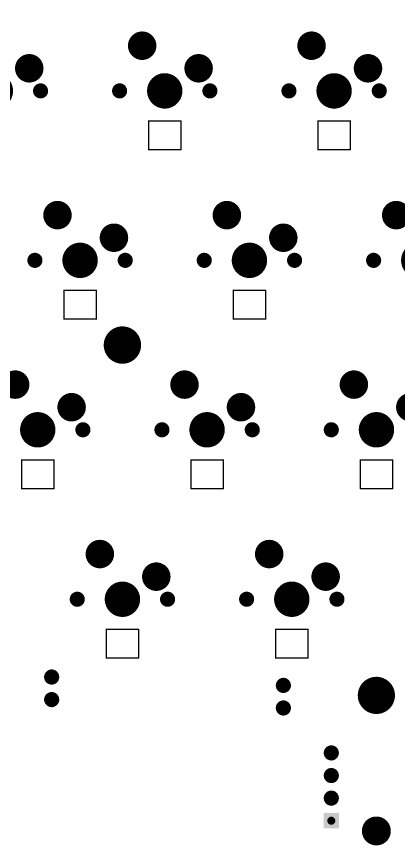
# Model space of a CAD drawing. Extents: x 589 to 894, y 793 to 886.
# Drawn here: x 772.4 to 815.4, y 792.8 to 886 of the extents above; entities that cross this region are included whole.
import ezdxf

# ---------------------------------------------------------------- set-up
doc = ezdxf.new("R2010")
doc.units = 0
doc.layers.get('0').update_dxf_attribs({"linetype": 'CONTINUOUS'})
for name, color, linetype in [('BOTTOMSOLDER', 6, 'CONTINUOUS'), ('KEEPOUTLAYER', 6, 'CONTINUOUS'), ('PADHOLELAYER', 156, 'CONTINUOUS')]:
    doc.layers.add(name, color=color, linetype=linetype)

# ---------------------------------------------------------------- blocks, each defined once
blk = doc.blocks.new('6028RGB_25')
at = {"layer": 'KEEPOUTLAYER', "const_width": 0.15}
for points in [[(-1.826, 1.622), (1.826, 1.622)], [(-1.826, -1.604), (-1.826, 1.622)], [(1.826, -1.604), (1.826, 1.622)], [(-1.826, -1.604), (1.826, -1.604)]]:
    blk.add_lwpolyline(points, dxfattribs=at)
at = {"layer": 'KEEPOUTLAYER', "const_width": 0.075}
for points in [[(-1.864, 1.622, 1), (-1.789, 1.622, 1)], [(-1.864, 1.622, 1), (-1.789, 1.622, 1)], [(1.789, 1.622, 1), (1.864, 1.622, 1)], [(1.789, 1.622, 1), (1.864, 1.622, 1)], [(-1.864, -1.604, 1), (-1.789, -1.604, 1)], [(-1.864, -1.604, 1), (-1.789, -1.604, 1)], [(1.789, -1.604, 1), (1.864, -1.604, 1)], [(1.789, -1.604, 1), (1.864, -1.604, 1)]]:
    blk.add_lwpolyline(points, format="xyb", close=True, dxfattribs=at)
blk = doc.blocks.new('6028RGB_26')
at = {"layer": 'KEEPOUTLAYER', "const_width": 0.15}
for points in [[(-1.826, -1.604), (-1.826, 1.622)], [(-1.826, 1.622), (1.826, 1.622)], [(1.826, -1.604), (1.826, 1.622)], [(-1.826, -1.604), (1.826, -1.604)]]:
    blk.add_lwpolyline(points, dxfattribs=at)
at = {"layer": 'KEEPOUTLAYER', "const_width": 0.075}
for points in [[(-1.864, 1.622, 1), (-1.789, 1.622, 1)], [(-1.864, 1.622, 1), (-1.789, 1.622, 1)], [(1.789, 1.622, 1), (1.864, 1.622, 1)], [(1.789, 1.622, 1), (1.864, 1.622, 1)], [(-1.864, -1.604, 1), (-1.789, -1.604, 1)], [(-1.864, -1.604, 1), (-1.789, -1.604, 1)], [(1.789, -1.604, 1), (1.864, -1.604, 1)], [(1.789, -1.604, 1), (1.864, -1.604, 1)]]:
    blk.add_lwpolyline(points, format="xyb", close=True, dxfattribs=at)
blk = doc.blocks.new('6028RGB_27')
at = {"layer": 'KEEPOUTLAYER', "const_width": 0.15}
for points in [[(-1.826, 1.622), (1.826, 1.622)], [(-1.826, -1.604), (-1.826, 1.622)], [(1.826, -1.604), (1.826, 1.622)], [(-1.826, -1.604), (1.826, -1.604)]]:
    blk.add_lwpolyline(points, dxfattribs=at)
at = {"layer": 'KEEPOUTLAYER', "const_width": 0.075}
for points in [[(-1.864, 1.622, 1), (-1.789, 1.622, 1)], [(-1.864, 1.622, 1), (-1.789, 1.622, 1)], [(1.789, 1.622, 1), (1.864, 1.622, 1)], [(1.789, 1.622, 1), (1.864, 1.622, 1)], [(-1.864, -1.604, 1), (-1.789, -1.604, 1)], [(-1.864, -1.604, 1), (-1.789, -1.604, 1)], [(1.789, -1.604, 1), (1.864, -1.604, 1)], [(1.789, -1.604, 1), (1.864, -1.604, 1)]]:
    blk.add_lwpolyline(points, format="xyb", close=True, dxfattribs=at)
blk = doc.blocks.new('6028RGB_33')
at = {"layer": 'KEEPOUTLAYER', "const_width": 0.15}
for points in [[(-1.826, 1.622), (1.826, 1.622)], [(-1.826, -1.604), (-1.826, 1.622)], [(1.826, -1.604), (1.826, 1.622)], [(-1.826, -1.604), (1.826, -1.604)]]:
    blk.add_lwpolyline(points, dxfattribs=at)
at = {"layer": 'KEEPOUTLAYER', "const_width": 0.075}
for points in [[(-1.864, 1.622, 1), (-1.789, 1.622, 1)], [(-1.864, 1.622, 1), (-1.789, 1.622, 1)], [(1.789, 1.622, 1), (1.864, 1.622, 1)], [(1.789, 1.622, 1), (1.864, 1.622, 1)], [(-1.864, -1.604, 1), (-1.789, -1.604, 1)], [(-1.864, -1.604, 1), (-1.789, -1.604, 1)], [(1.789, -1.604, 1), (1.864, -1.604, 1)], [(1.789, -1.604, 1), (1.864, -1.604, 1)]]:
    blk.add_lwpolyline(points, format="xyb", close=True, dxfattribs=at)
blk = doc.blocks.new('6028RGB_34')
at = {"layer": 'KEEPOUTLAYER', "const_width": 0.15}
for points in [[(-1.826, -1.604), (-1.826, 1.622)], [(-1.826, 1.622), (1.826, 1.622)], [(1.826, -1.604), (1.826, 1.622)], [(-1.826, -1.604), (1.826, -1.604)]]:
    blk.add_lwpolyline(points, dxfattribs=at)
at = {"layer": 'KEEPOUTLAYER', "const_width": 0.075}
for points in [[(-1.864, 1.622, 1), (-1.789, 1.622, 1)], [(-1.864, 1.622, 1), (-1.789, 1.622, 1)], [(1.789, 1.622, 1), (1.864, 1.622, 1)], [(1.789, 1.622, 1), (1.864, 1.622, 1)], [(-1.864, -1.604, 1), (-1.789, -1.604, 1)], [(-1.864, -1.604, 1), (-1.789, -1.604, 1)], [(1.789, -1.604, 1), (1.864, -1.604, 1)], [(1.789, -1.604, 1), (1.864, -1.604, 1)]]:
    blk.add_lwpolyline(points, format="xyb", close=True, dxfattribs=at)
blk = doc.blocks.new('6028RGB_58')
at = {"layer": 'KEEPOUTLAYER', "const_width": 0.15}
for points in [[(-1.826, 1.622), (1.826, 1.622)], [(-1.826, -1.604), (-1.826, 1.622)], [(1.826, -1.604), (1.826, 1.622)], [(-1.826, -1.604), (1.826, -1.604)]]:
    blk.add_lwpolyline(points, dxfattribs=at)
at = {"layer": 'KEEPOUTLAYER', "const_width": 0.075}
for points in [[(-1.864, 1.622, 1), (-1.789, 1.622, 1)], [(-1.864, 1.622, 1), (-1.789, 1.622, 1)], [(1.789, 1.622, 1), (1.864, 1.622, 1)], [(1.789, 1.622, 1), (1.864, 1.622, 1)], [(-1.864, -1.604, 1), (-1.789, -1.604, 1)], [(-1.864, -1.604, 1), (-1.789, -1.604, 1)], [(1.789, -1.604, 1), (1.864, -1.604, 1)], [(1.789, -1.604, 1), (1.864, -1.604, 1)]]:
    blk.add_lwpolyline(points, format="xyb", close=True, dxfattribs=at)
blk = doc.blocks.new('6028RGB_59')
at = {"layer": 'KEEPOUTLAYER', "const_width": 0.15}
for points in [[(-1.826, -1.604), (-1.826, 1.622)], [(-1.826, 1.622), (1.826, 1.622)], [(1.826, -1.604), (1.826, 1.622)], [(-1.826, -1.604), (1.826, -1.604)]]:
    blk.add_lwpolyline(points, dxfattribs=at)
at = {"layer": 'KEEPOUTLAYER', "const_width": 0.075}
for points in [[(-1.864, 1.622, 1), (-1.789, 1.622, 1)], [(-1.864, 1.622, 1), (-1.789, 1.622, 1)], [(1.789, 1.622, 1), (1.864, 1.622, 1)], [(1.789, 1.622, 1), (1.864, 1.622, 1)], [(-1.864, -1.604, 1), (-1.789, -1.604, 1)], [(-1.864, -1.604, 1), (-1.789, -1.604, 1)], [(1.789, -1.604, 1), (1.864, -1.604, 1)], [(1.789, -1.604, 1), (1.864, -1.604, 1)]]:
    blk.add_lwpolyline(points, format="xyb", close=True, dxfattribs=at)
blk = doc.blocks.new('6028RGB_68')
at = {"layer": 'KEEPOUTLAYER', "const_width": 0.15}
for points in [[(-1.826, 1.622), (1.826, 1.622)], [(-1.826, -1.604), (-1.826, 1.622)], [(1.826, -1.604), (1.826, 1.622)], [(-1.826, -1.604), (1.826, -1.604)]]:
    blk.add_lwpolyline(points, dxfattribs=at)
at = {"layer": 'KEEPOUTLAYER', "const_width": 0.075}
for points in [[(-1.864, 1.622, 1), (-1.789, 1.622, 1)], [(-1.864, 1.622, 1), (-1.789, 1.622, 1)], [(1.789, 1.622, 1), (1.864, 1.622, 1)], [(1.789, 1.622, 1), (1.864, 1.622, 1)], [(-1.864, -1.604, 1), (-1.789, -1.604, 1)], [(-1.864, -1.604, 1), (-1.789, -1.604, 1)], [(1.789, -1.604, 1), (1.864, -1.604, 1)], [(1.789, -1.604, 1), (1.864, -1.604, 1)]]:
    blk.add_lwpolyline(points, format="xyb", close=True, dxfattribs=at)
blk = doc.blocks.new('6028RGB_69')
at = {"layer": 'KEEPOUTLAYER', "const_width": 0.15}
for points in [[(-1.826, -1.604), (-1.826, 1.622)], [(-1.826, 1.622), (1.826, 1.622)], [(1.826, -1.604), (1.826, 1.622)], [(-1.826, -1.604), (1.826, -1.604)]]:
    blk.add_lwpolyline(points, dxfattribs=at)
at = {"layer": 'KEEPOUTLAYER', "const_width": 0.075}
for points in [[(-1.864, 1.622, 1), (-1.789, 1.622, 1)], [(-1.864, 1.622, 1), (-1.789, 1.622, 1)], [(1.789, 1.622, 1), (1.864, 1.622, 1)], [(1.789, 1.622, 1), (1.864, 1.622, 1)], [(-1.864, -1.604, 1), (-1.789, -1.604, 1)], [(-1.864, -1.604, 1), (-1.789, -1.604, 1)], [(1.789, -1.604, 1), (1.864, -1.604, 1)], [(1.789, -1.604, 1), (1.864, -1.604, 1)]]:
    blk.add_lwpolyline(points, format="xyb", close=True, dxfattribs=at)
blk = doc.blocks.new('6_25X____74')
at = {"layer": 'BOTTOMSOLDER'}
for points, const_width in [([(-51.049, 8.24, 1), (-48.957, 8.24, 1)], 2.092), ([(48.951, 8.24, 1), (51.043, 8.24, 1)], 2.092), ([(-50.816, -7, 1), (-49.19, -7, 1)], 1.626), ([(49.184, -7, 1), (50.81, -7, 1)], 1.626)]:
    blk.add_lwpolyline(points, format="xyb", close=True, dxfattribs=dict(at, const_width=const_width))
at = {"layer": 'PADHOLELAYER'}
for points, const_width in [([(-50.998, 8.24, 1), (-49.008, 8.24, 1)], 1.99), ([(49.002, 8.24, 1), (50.992, 8.24, 1)], 1.99), ([(-50.765, -7, 1), (-49.241, -7, 1)], 1.524), ([(49.235, -7, 1), (50.759, -7, 1)], 1.524)]:
    blk.add_lwpolyline(points, format="xyb", close=True, dxfattribs=dict(at, const_width=const_width))
blk = doc.blocks.new('____147')
at = {"layer": 'BOTTOMSOLDER'}
for points, const_width in [([(-3.341, 5.08, 1), (-1.739, 5.08, 1)], 1.602), ([(3.009, 2.54, 1), (4.611, 2.54, 1)], 1.602), ([(-0.995, 0, 1), (0.995, 0, 1)], 1.99), ([(-5.505, 0, 1), (-4.655, 0, 1)], 0.85), ([(4.655, 0, 1), (5.505, 0, 1)], 0.85)]:
    blk.add_lwpolyline(points, format="xyb", close=True, dxfattribs=dict(at, const_width=const_width))
at = {"layer": 'PADHOLELAYER'}
for points, const_width in [([(-3.29, 5.08, 1), (-1.79, 5.08, 1)], 1.5), ([(3.06, 2.54, 1), (4.56, 2.54, 1)], 1.5), ([(-0.995, 0, 1), (0.995, 0, 1)], 1.99), ([(-5.505, 0, 1), (-4.655, 0, 1)], 0.85), ([(4.655, 0, 1), (5.505, 0, 1)], 0.85)]:
    blk.add_lwpolyline(points, format="xyb", close=True, dxfattribs=dict(at, const_width=const_width))
blk = doc.blocks.new('____150')
at = {"layer": 'BOTTOMSOLDER'}
for points, const_width in [([(-3.341, 5.08, 1), (-1.739, 5.08, 1)], 1.602), ([(3.009, 2.54, 1), (4.611, 2.54, 1)], 1.602), ([(-0.995, 0, 1), (0.995, 0, 1)], 1.99), ([(-5.505, 0, 1), (-4.655, 0, 1)], 0.85), ([(4.655, 0, 1), (5.505, 0, 1)], 0.85)]:
    blk.add_lwpolyline(points, format="xyb", close=True, dxfattribs=dict(at, const_width=const_width))
at = {"layer": 'PADHOLELAYER'}
for points, const_width in [([(-3.29, 5.08, 1), (-1.79, 5.08, 1)], 1.5), ([(3.06, 2.54, 1), (4.56, 2.54, 1)], 1.5), ([(-0.995, 0, 1), (0.995, 0, 1)], 1.99), ([(-5.505, 0, 1), (-4.655, 0, 1)], 0.85), ([(4.655, 0, 1), (5.505, 0, 1)], 0.85)]:
    blk.add_lwpolyline(points, format="xyb", close=True, dxfattribs=dict(at, const_width=const_width))
blk = doc.blocks.new('____154')
at = {"layer": 'BOTTOMSOLDER'}
for points, const_width in [([(-3.341, 5.08, 1), (-1.739, 5.08, 1)], 1.602), ([(3.009, 2.54, 1), (4.611, 2.54, 1)], 1.602), ([(-0.995, 0, 1), (0.995, 0, 1)], 1.99), ([(-5.505, 0, 1), (-4.655, 0, 1)], 0.85), ([(4.655, 0, 1), (5.505, 0, 1)], 0.85)]:
    blk.add_lwpolyline(points, format="xyb", close=True, dxfattribs=dict(at, const_width=const_width))
at = {"layer": 'PADHOLELAYER'}
for points, const_width in [([(-3.29, 5.08, 1), (-1.79, 5.08, 1)], 1.5), ([(3.06, 2.54, 1), (4.56, 2.54, 1)], 1.5), ([(-0.995, 0, 1), (0.995, 0, 1)], 1.99), ([(-5.505, 0, 1), (-4.655, 0, 1)], 0.85), ([(4.655, 0, 1), (5.505, 0, 1)], 0.85)]:
    blk.add_lwpolyline(points, format="xyb", close=True, dxfattribs=dict(at, const_width=const_width))
blk = doc.blocks.new('____177')
at = {"layer": 'BOTTOMSOLDER'}
for points, const_width in [([(-3.341, 5.08, 1), (-1.739, 5.08, 1)], 1.602), ([(3.009, 2.54, 1), (4.611, 2.54, 1)], 1.602), ([(-0.995, 0, 1), (0.995, 0, 1)], 1.99), ([(-5.505, 0, 1), (-4.655, 0, 1)], 0.85), ([(4.655, 0, 1), (5.505, 0, 1)], 0.85)]:
    blk.add_lwpolyline(points, format="xyb", close=True, dxfattribs=dict(at, const_width=const_width))
at = {"layer": 'PADHOLELAYER'}
for points, const_width in [([(-3.29, 5.08, 1), (-1.79, 5.08, 1)], 1.5), ([(3.06, 2.54, 1), (4.56, 2.54, 1)], 1.5), ([(-0.995, 0, 1), (0.995, 0, 1)], 1.99), ([(-5.505, 0, 1), (-4.655, 0, 1)], 0.85), ([(4.655, 0, 1), (5.505, 0, 1)], 0.85)]:
    blk.add_lwpolyline(points, format="xyb", close=True, dxfattribs=dict(at, const_width=const_width))
blk = doc.blocks.new('____178')
at = {"layer": 'BOTTOMSOLDER'}
for points, const_width in [([(-3.341, 5.08, 1), (-1.739, 5.08, 1)], 1.602), ([(3.009, 2.54, 1), (4.611, 2.54, 1)], 1.602), ([(-0.995, 0, 1), (0.995, 0, 1)], 1.99), ([(-5.505, 0, 1), (-4.655, 0, 1)], 0.85), ([(4.655, 0, 1), (5.505, 0, 1)], 0.85)]:
    blk.add_lwpolyline(points, format="xyb", close=True, dxfattribs=dict(at, const_width=const_width))
at = {"layer": 'PADHOLELAYER'}
for points, const_width in [([(-3.29, 5.08, 1), (-1.79, 5.08, 1)], 1.5), ([(3.06, 2.54, 1), (4.56, 2.54, 1)], 1.5), ([(-0.995, 0, 1), (0.995, 0, 1)], 1.99), ([(-5.505, 0, 1), (-4.655, 0, 1)], 0.85), ([(4.655, 0, 1), (5.505, 0, 1)], 0.85)]:
    blk.add_lwpolyline(points, format="xyb", close=True, dxfattribs=dict(at, const_width=const_width))
blk = doc.blocks.new('____180')
at = {"layer": 'BOTTOMSOLDER'}
for points, const_width in [([(-3.341, 5.08, 1), (-1.739, 5.08, 1)], 1.602), ([(3.009, 2.54, 1), (4.611, 2.54, 1)], 1.602), ([(-0.995, 0, 1), (0.995, 0, 1)], 1.99), ([(-5.505, 0, 1), (-4.655, 0, 1)], 0.85), ([(4.655, 0, 1), (5.505, 0, 1)], 0.85)]:
    blk.add_lwpolyline(points, format="xyb", close=True, dxfattribs=dict(at, const_width=const_width))
at = {"layer": 'PADHOLELAYER'}
for points, const_width in [([(-3.29, 5.08, 1), (-1.79, 5.08, 1)], 1.5), ([(3.06, 2.54, 1), (4.56, 2.54, 1)], 1.5), ([(-0.995, 0, 1), (0.995, 0, 1)], 1.99), ([(-5.505, 0, 1), (-4.655, 0, 1)], 0.85), ([(4.655, 0, 1), (5.505, 0, 1)], 0.85)]:
    blk.add_lwpolyline(points, format="xyb", close=True, dxfattribs=dict(at, const_width=const_width))
blk = doc.blocks.new('____184')
at = {"layer": 'BOTTOMSOLDER'}
for points, const_width in [([(-3.341, 5.08, 1), (-1.739, 5.08, 1)], 1.602), ([(3.009, 2.54, 1), (4.611, 2.54, 1)], 1.602), ([(-0.995, 0, 1), (0.995, 0, 1)], 1.99), ([(-5.505, 0, 1), (-4.655, 0, 1)], 0.85), ([(4.655, 0, 1), (5.505, 0, 1)], 0.85)]:
    blk.add_lwpolyline(points, format="xyb", close=True, dxfattribs=dict(at, const_width=const_width))
at = {"layer": 'PADHOLELAYER'}
for points, const_width in [([(-3.29, 5.08, 1), (-1.79, 5.08, 1)], 1.5), ([(3.06, 2.54, 1), (4.56, 2.54, 1)], 1.5), ([(-0.995, 0, 1), (0.995, 0, 1)], 1.99), ([(-5.505, 0, 1), (-4.655, 0, 1)], 0.85), ([(4.655, 0, 1), (5.505, 0, 1)], 0.85)]:
    blk.add_lwpolyline(points, format="xyb", close=True, dxfattribs=dict(at, const_width=const_width))
blk = doc.blocks.new('____186')
at = {"layer": 'BOTTOMSOLDER'}
for points, const_width in [([(-3.341, 5.08, 1), (-1.739, 5.08, 1)], 1.602), ([(3.009, 2.54, 1), (4.611, 2.54, 1)], 1.602), ([(-0.995, 0, 1), (0.995, 0, 1)], 1.99), ([(-5.505, 0, 1), (-4.655, 0, 1)], 0.85), ([(4.655, 0, 1), (5.505, 0, 1)], 0.85)]:
    blk.add_lwpolyline(points, format="xyb", close=True, dxfattribs=dict(at, const_width=const_width))
at = {"layer": 'PADHOLELAYER'}
for points, const_width in [([(-3.29, 5.08, 1), (-1.79, 5.08, 1)], 1.5), ([(3.06, 2.54, 1), (4.56, 2.54, 1)], 1.5), ([(-0.995, 0, 1), (0.995, 0, 1)], 1.99), ([(-5.505, 0, 1), (-4.655, 0, 1)], 0.85), ([(4.655, 0, 1), (5.505, 0, 1)], 0.85)]:
    blk.add_lwpolyline(points, format="xyb", close=True, dxfattribs=dict(at, const_width=const_width))
blk = doc.blocks.new('____198')
at = {"layer": 'BOTTOMSOLDER'}
for points, const_width in [([(-3.341, 5.08, 1), (-1.739, 5.08, 1)], 1.602), ([(3.009, 2.54, 1), (4.611, 2.54, 1)], 1.602), ([(-0.995, 0, 1), (0.995, 0, 1)], 1.99), ([(-5.505, 0, 1), (-4.655, 0, 1)], 0.85), ([(4.655, 0, 1), (5.505, 0, 1)], 0.85)]:
    blk.add_lwpolyline(points, format="xyb", close=True, dxfattribs=dict(at, const_width=const_width))
at = {"layer": 'PADHOLELAYER'}
for points, const_width in [([(-3.29, 5.08, 1), (-1.79, 5.08, 1)], 1.5), ([(3.06, 2.54, 1), (4.56, 2.54, 1)], 1.5), ([(-0.995, 0, 1), (0.995, 0, 1)], 1.99), ([(-5.505, 0, 1), (-4.655, 0, 1)], 0.85), ([(4.655, 0, 1), (5.505, 0, 1)], 0.85)]:
    blk.add_lwpolyline(points, format="xyb", close=True, dxfattribs=dict(at, const_width=const_width))
blk = doc.blocks.new('____199')
at = {"layer": 'BOTTOMSOLDER'}
for points, const_width in [([(-3.341, 5.08, 1), (-1.739, 5.08, 1)], 1.602), ([(3.009, 2.54, 1), (4.611, 2.54, 1)], 1.602), ([(-0.995, 0, 1), (0.995, 0, 1)], 1.99), ([(-5.505, 0, 1), (-4.655, 0, 1)], 0.85), ([(4.655, 0, 1), (5.505, 0, 1)], 0.85)]:
    blk.add_lwpolyline(points, format="xyb", close=True, dxfattribs=dict(at, const_width=const_width))
at = {"layer": 'PADHOLELAYER'}
for points, const_width in [([(-3.29, 5.08, 1), (-1.79, 5.08, 1)], 1.5), ([(3.06, 2.54, 1), (4.56, 2.54, 1)], 1.5), ([(-0.995, 0, 1), (0.995, 0, 1)], 1.99), ([(-5.505, 0, 1), (-4.655, 0, 1)], 0.85), ([(4.655, 0, 1), (5.505, 0, 1)], 0.85)]:
    blk.add_lwpolyline(points, format="xyb", close=True, dxfattribs=dict(at, const_width=const_width))
blk = doc.blocks.new('____200')
at = {"layer": 'BOTTOMSOLDER'}
for points, const_width in [([(-3.341, 5.08, 1), (-1.739, 5.08, 1)], 1.602), ([(3.009, 2.54, 1), (4.611, 2.54, 1)], 1.602), ([(-0.995, 0, 1), (0.995, 0, 1)], 1.99), ([(-5.505, 0, 1), (-4.655, 0, 1)], 0.85), ([(4.655, 0, 1), (5.505, 0, 1)], 0.85)]:
    blk.add_lwpolyline(points, format="xyb", close=True, dxfattribs=dict(at, const_width=const_width))
at = {"layer": 'PADHOLELAYER'}
for points, const_width in [([(-3.29, 5.08, 1), (-1.79, 5.08, 1)], 1.5), ([(3.06, 2.54, 1), (4.56, 2.54, 1)], 1.5), ([(-0.995, 0, 1), (0.995, 0, 1)], 1.99), ([(-5.505, 0, 1), (-4.655, 0, 1)], 0.85), ([(4.655, 0, 1), (5.505, 0, 1)], 0.85)]:
    blk.add_lwpolyline(points, format="xyb", close=True, dxfattribs=dict(at, const_width=const_width))
blk = doc.blocks.new('JUMP_WIRE_212')
at = {"layer": 'BOTTOMSOLDER', "const_width": 0.852}
for points in [[(-0.426, 0, 1), (0.426, 0, 1)], [(2.114, 0, 1), (2.966, 0, 1)]]:
    blk.add_lwpolyline(points, format="xyb", close=True, dxfattribs=at)
at = {"layer": 'PADHOLELAYER', "const_width": 0.457}
for points in [[(-0.229, 0, 1), (0.229, 0, 1)], [(2.311, 0, 1), (2.769, 0, 1)]]:
    blk.add_lwpolyline(points, format="xyb", close=True, dxfattribs=at)
blk = doc.blocks.new('JUMP_WIRE_213')
at = {"layer": 'BOTTOMSOLDER', "const_width": 0.852}
for points in [[(-0.426, 0, 1), (0.426, 0, 1)], [(2.114, 0, 1), (2.966, 0, 1)]]:
    blk.add_lwpolyline(points, format="xyb", close=True, dxfattribs=at)
at = {"layer": 'PADHOLELAYER', "const_width": 0.457}
for points in [[(-0.229, 0, 1), (0.229, 0, 1)], [(2.311, 0, 1), (2.769, 0, 1)]]:
    blk.add_lwpolyline(points, format="xyb", close=True, dxfattribs=at)
blk = doc.blocks.new('HDR1X4_218')
at = {"layer": 'BOTTOMSOLDER', "const_width": 0.852}
for points in [[(2.114, 0, 1), (2.966, 0, 1)], [(4.654, 0, 1), (5.506, 0, 1)], [(7.194, 0, 1), (8.046, 0, 1)]]:
    blk.add_lwpolyline(points, format="xyb", close=True, dxfattribs=at)
at = {"layer": 'BOTTOMSOLDER'}
blk.add_solid([(-0.852, -0.852), (0.852, -0.852), (-0.852, 0.852), (0.852, 0.852)], dxfattribs=at)
at = {"layer": 'PADHOLELAYER', "const_width": 0.45}
for points in [[(-0.225, 0, 1), (0.225, 0, 1)], [(2.315, 0, 1), (2.765, 0, 1)], [(4.855, 0, 1), (5.305, 0, 1)], [(7.395, 0, 1), (7.845, 0, 1)]]:
    blk.add_lwpolyline(points, format="xyb", close=True, dxfattribs=at)

msp = doc.modelspace()

# ---------------------------------------------------------------- linework, layer by layer
at = {"layer": 'BOTTOMSOLDER', "const_width": 2.102}
msp.add_lwpolyline([(783.257, 849.027, 1), (785.358, 849.027, 1)], format="xyb", close=True, dxfattribs=at)
at = {"layer": 'KEEPOUTLAYER', "const_width": 0.0127}
for points in [[(590.23, 885.95), (892.66, 885.95)], [(590.23, 793.06), (892.66, 793.06)]]:
    msp.add_lwpolyline(points, dxfattribs=at)
at = {"layer": 'PADHOLELAYER', "const_width": 1.249}
msp.add_lwpolyline([(783.683, 849.027, 1), (784.932, 849.027, 1)], format="xyb", close=True, dxfattribs=at)

# ---------------------------------------------------------------- block references
for name, p in [('____198', (770.02, 877.602)), ('____199', (789.07, 877.602)), ('____200', (808.12, 877.602)), ('6028RGB_59', (789.07, 872.602)), ('6028RGB_58', (808.12, 872.602)), ('____150', (779.545, 858.552)), ('____154', (798.595, 858.552)), ('____180', (817.645, 858.552)), ('6028RGB_69', (779.545, 853.552)), ('6028RGB_68', (798.595, 853.552)), ('____177', (774.783, 839.502)), ('____178', (793.833, 839.502)), ('____184', (812.883, 839.502)), ('6028RGB_27', (774.783, 834.502)), ('6028RGB_26', (793.833, 834.502)), ('6028RGB_25', (812.883, 834.502)), ('____147', (784.308, 820.452)), ('____186', (803.358, 820.452)), ('6028RGB_34', (784.308, 815.452)), ('6028RGB_33', (803.358, 815.452)), ('6_25X____74', (762.876, 801.402))]:
    msp.add_blockref(name, p)
at = {"rotation": 90}
for name, p in [('JUMP_WIRE_213', (776.351, 809.168)), ('JUMP_WIRE_212', (802.411, 808.228)), ('HDR1X4_218', (807.803, 795.553))]:
    msp.add_blockref(name, p, dxfattribs=at)

doc.saveas('drawing.dxf')
